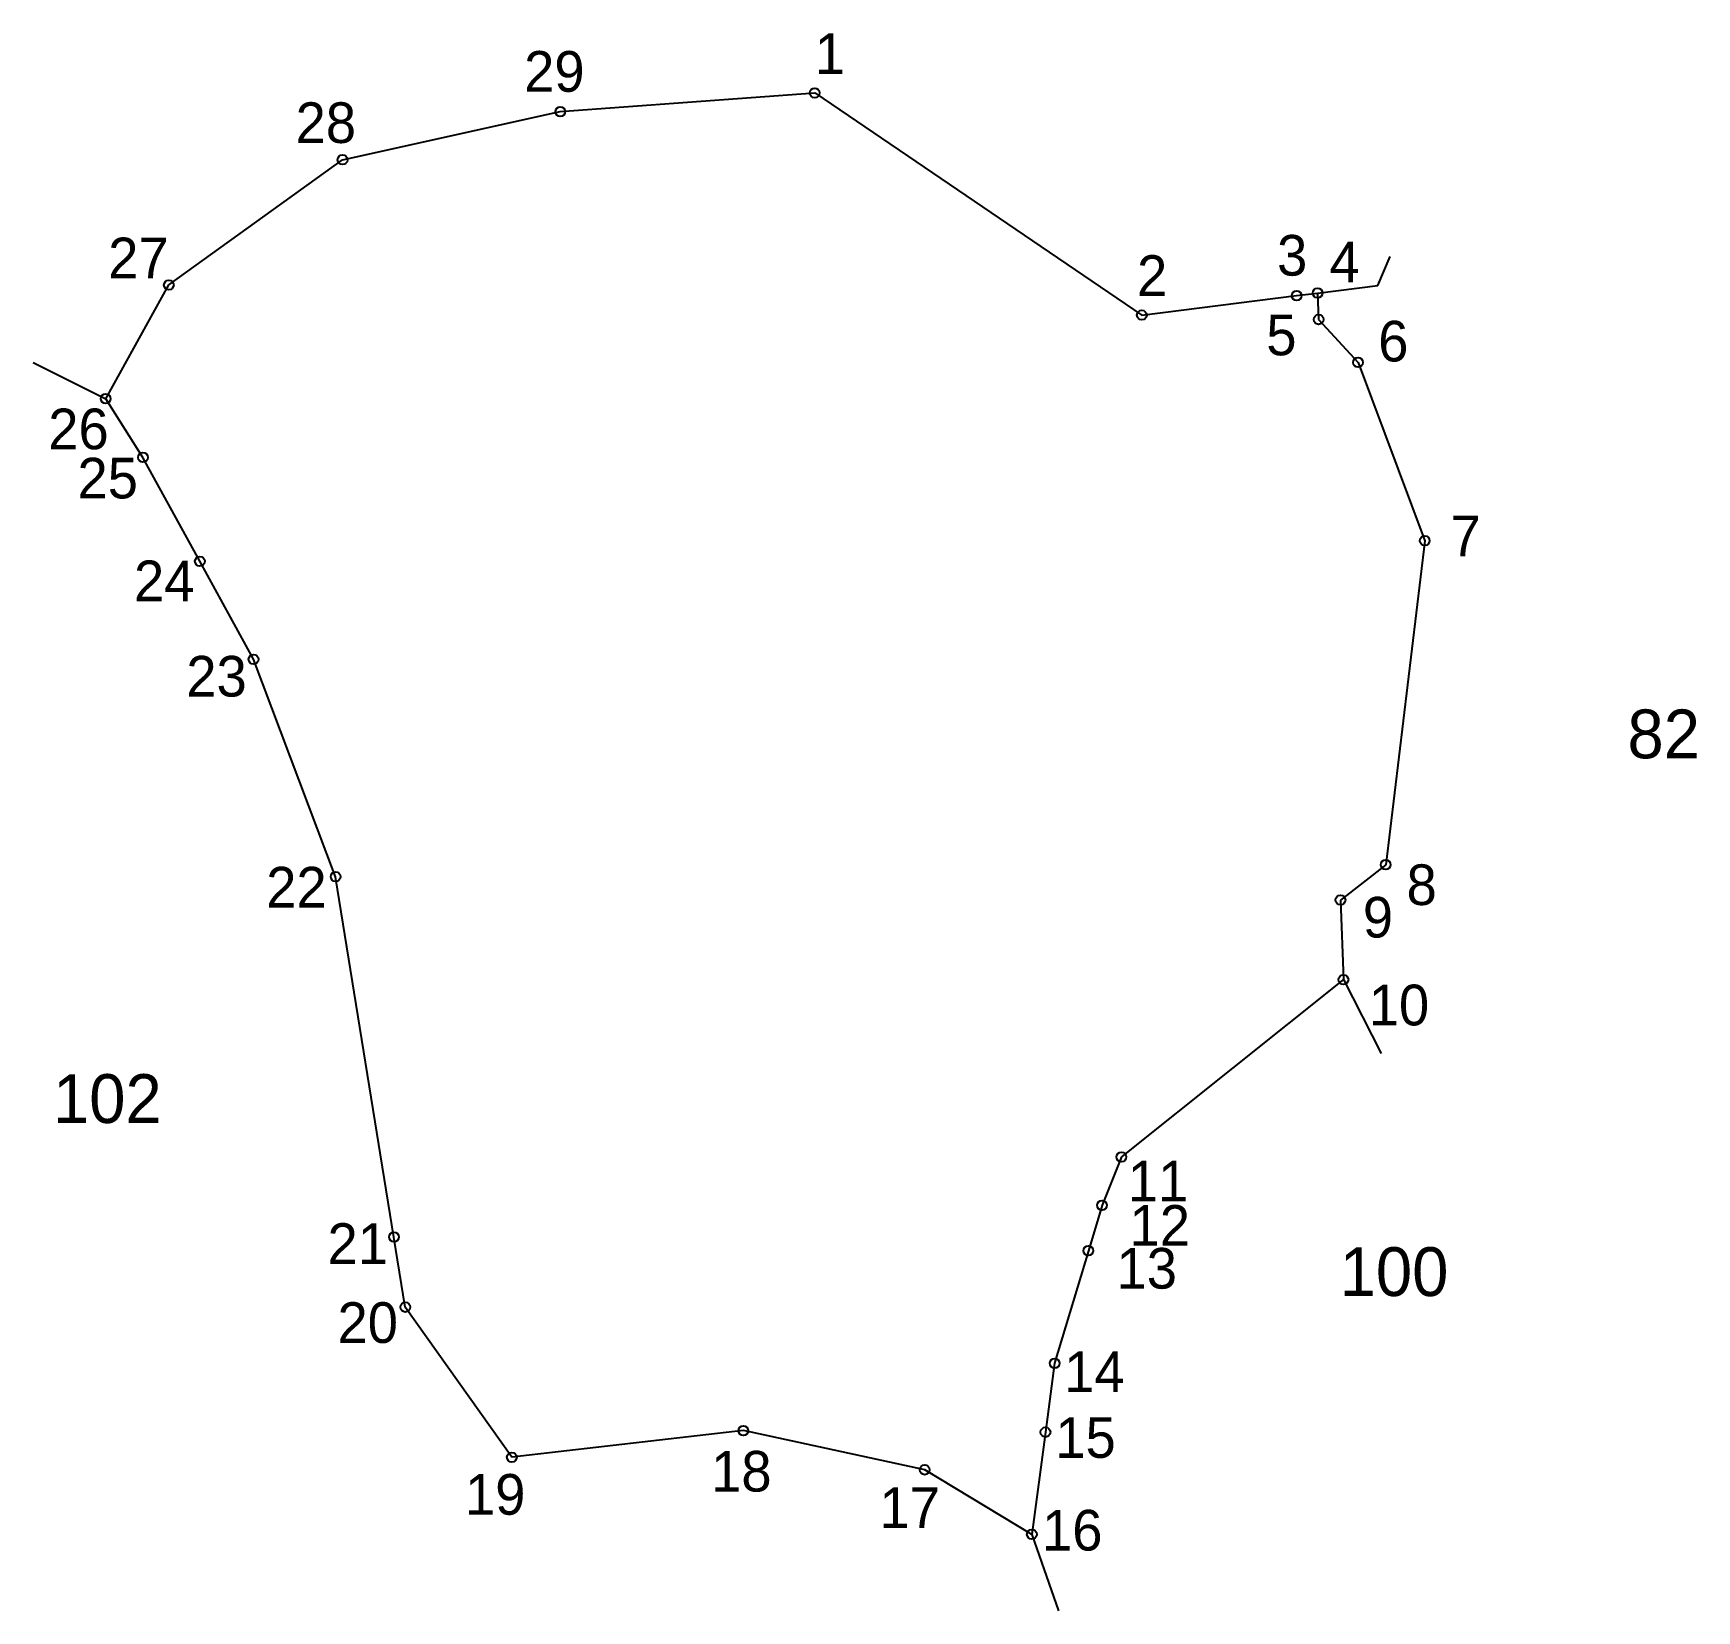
# Model space of a CAD drawing. Extents: x 549249.6 to 549339.7, y 1822061.5 to 1822146.8.
import ezdxf

# ---------------------------------------------------------------- set-up
doc = ezdxf.new("R2010")
doc.units = 0
for name, color, linetype in [('CanhThua', 7, 'Continuous'), ('MocDinhThua', 7, 'Continuous'), ('NhanTuCan', 7, 'Continuous'), ('RauThua', 7, 'Continuous'), ('SoHieuDinhThua', 7, 'Continuous')]:
    doc.layers.add(name, color=color, linetype=linetype)

msp = doc.modelspace()

# ---------------------------------------------------------------- linework, layer by layer
at = {"layer": 'CanhThua'}
for p, q in [((549278.153, 1822142.61), (549291.924, 1822143.624)), ((549291.924, 1822143.624), (549309.626, 1822131.598)), ((549266.364, 1822140.004), (549278.153, 1822142.61)), ((549256.964, 1822133.23), (549266.364, 1822140.004)), ((549253.551, 1822127.073), (549256.964, 1822133.23)), ((549309.626, 1822131.598), (549318.005, 1822132.652)), ((549318.005, 1822132.652), (549319.137, 1822132.794)), ((549319.137, 1822132.794), (549319.191, 1822131.362)), ((549319.191, 1822131.362), (549321.329, 1822129.037)), ((549321.329, 1822129.037), (549324.94, 1822119.39)), ((549255.563, 1822123.896), (549253.551, 1822127.073)), ((549258.643, 1822118.276), (549255.563, 1822123.896)), ((549324.94, 1822119.39), (549322.824, 1822101.856)), ((549261.548, 1822112.975), (549258.643, 1822118.276)), ((549265.987, 1822101.206), (549261.548, 1822112.975)), ((549322.824, 1822101.856), (549320.378, 1822099.944)), ((549269.149, 1822081.707), (549265.987, 1822101.206)), ((549320.378, 1822099.944), (549320.54, 1822095.64)), ((549320.54, 1822095.64), (549308.522, 1822086.046)), ((549308.522, 1822086.046), (549307.473, 1822083.428)), ((549307.473, 1822083.428), (549306.734, 1822080.967)), ((549269.764, 1822077.915), (549269.149, 1822081.707)), ((549306.734, 1822080.967), (549304.906, 1822074.88)), ((549275.528, 1822069.794), (549269.764, 1822077.915)), ((549304.906, 1822074.88), (549304.41, 1822071.151)), ((549288.063, 1822071.233), (549275.528, 1822069.794)), ((549297.876, 1822069.113), (549288.063, 1822071.233)), ((549304.41, 1822071.151), (549303.674, 1822065.62)), ((549303.674, 1822065.62), (549297.876, 1822069.113))]:
    msp.add_line(p, q, dxfattribs=at)
at = {"layer": 'MocDinhThua'}
for centre in [(549291.924, 1822143.624), (549278.153, 1822142.61), (549266.364, 1822140.004), (549256.964, 1822133.23), (549318.005, 1822132.652), (549319.137, 1822132.794), (549309.626, 1822131.598), (549319.191, 1822131.362), (549321.329, 1822129.037), (549253.551, 1822127.073), (549255.563, 1822123.896), (549324.94, 1822119.39), (549258.643, 1822118.276), (549261.548, 1822112.975), (549322.824, 1822101.856), (549265.987, 1822101.206), (549320.378, 1822099.944), (549320.54, 1822095.64), (549308.522, 1822086.046), (549307.473, 1822083.428), (549269.149, 1822081.707), (549306.734, 1822080.967), (549269.764, 1822077.915), (549304.906, 1822074.88), (549288.063, 1822071.233), (549304.41, 1822071.151), (549275.528, 1822069.794), (549297.876, 1822069.113), (549303.674, 1822065.62)]:
    msp.add_circle(centre, 0.264, dxfattribs=at)
at = {"layer": 'RauThua'}
for p, q in [((549322.394, 1822133.204), (549323.063, 1822134.768)), ((549319.137, 1822132.794), (549322.394, 1822133.204)), ((549249.627, 1822129.028), (549253.551, 1822127.073)), ((549320.54, 1822095.64), (549322.584, 1822091.641)), ((549303.674, 1822065.62), (549305.124, 1822061.488)), ((549303.674, 1822065.62), (549305.124, 1822061.488))]:
    msp.add_line(p, q, dxfattribs=at)

# ---------------------------------------------------------------- texts
at = {"layer": 'NhanTuCan'}
for s, p in [('82', (549335.909, 1822107.616)), ('102', (549250.69, 1822087.882)), ('100', (549320.329, 1822078.518))]:
    msp.add_text(s, height=2.6403, dxfattribs=at).set_placement(p)
at = {"layer": 'SoHieuDinhThua'}
for s, height, p in [('1', 2.2, (549291.921, 1822144.649)), ('29', 2.2002, (549276.193, 1822143.687)), ('28', 2.2002, (549263.824, 1822140.912)), ('27', 2.2002, (549253.68, 1822133.591)), ('3', 2.2, (549316.946, 1822133.735)), ('4', 2.2, (549319.782, 1822133.371)), ('2', 2.2, (549309.367, 1822132.637)), ('5', 2.2, (549316.363, 1822129.424)), ('6', 2.2, (549322.419, 1822129.089)), ('26', 2.2002, (549250.438, 1822124.339)), ('25', 2.2002, (549252.02, 1822121.678)), ('7', 2.2, (549326.34, 1822118.551)), ('24', 2.2002, (549255.079, 1822116.118)), ('23', 2.2002, (549257.91, 1822110.956)), ('22', 2.2002, (549262.234, 1822099.539)), ('8', 2.2, (549323.954, 1822099.675)), ('9', 2.2, (549321.587, 1822097.917)), ('10', 2.2002, (549321.905, 1822093.165)), ('11', 2.2002, (549308.862, 1822083.634)), ('12', 2.2002, (549308.961, 1822081.238)), ('21', 2.2002, (549265.551, 1822080.255)), ('13', 2.2002, (549308.256, 1822078.918)), ('20', 2.2002, (549266.093, 1822075.98)), ('14', 2.2002, (549305.423, 1822073.317)), ('15', 2.2002, (549304.943, 1822069.761)), ('18', 2.2002, (549286.314, 1822067.935)), ('19', 2.2002, (549272.991, 1822066.685)), ('17', 2.2002, (549295.426, 1822065.968)), ('16', 2.2002, (549304.223, 1822064.745))]:
    msp.add_text(s, height=height, dxfattribs=at).set_placement(p)

doc.saveas('drawing.dxf')
